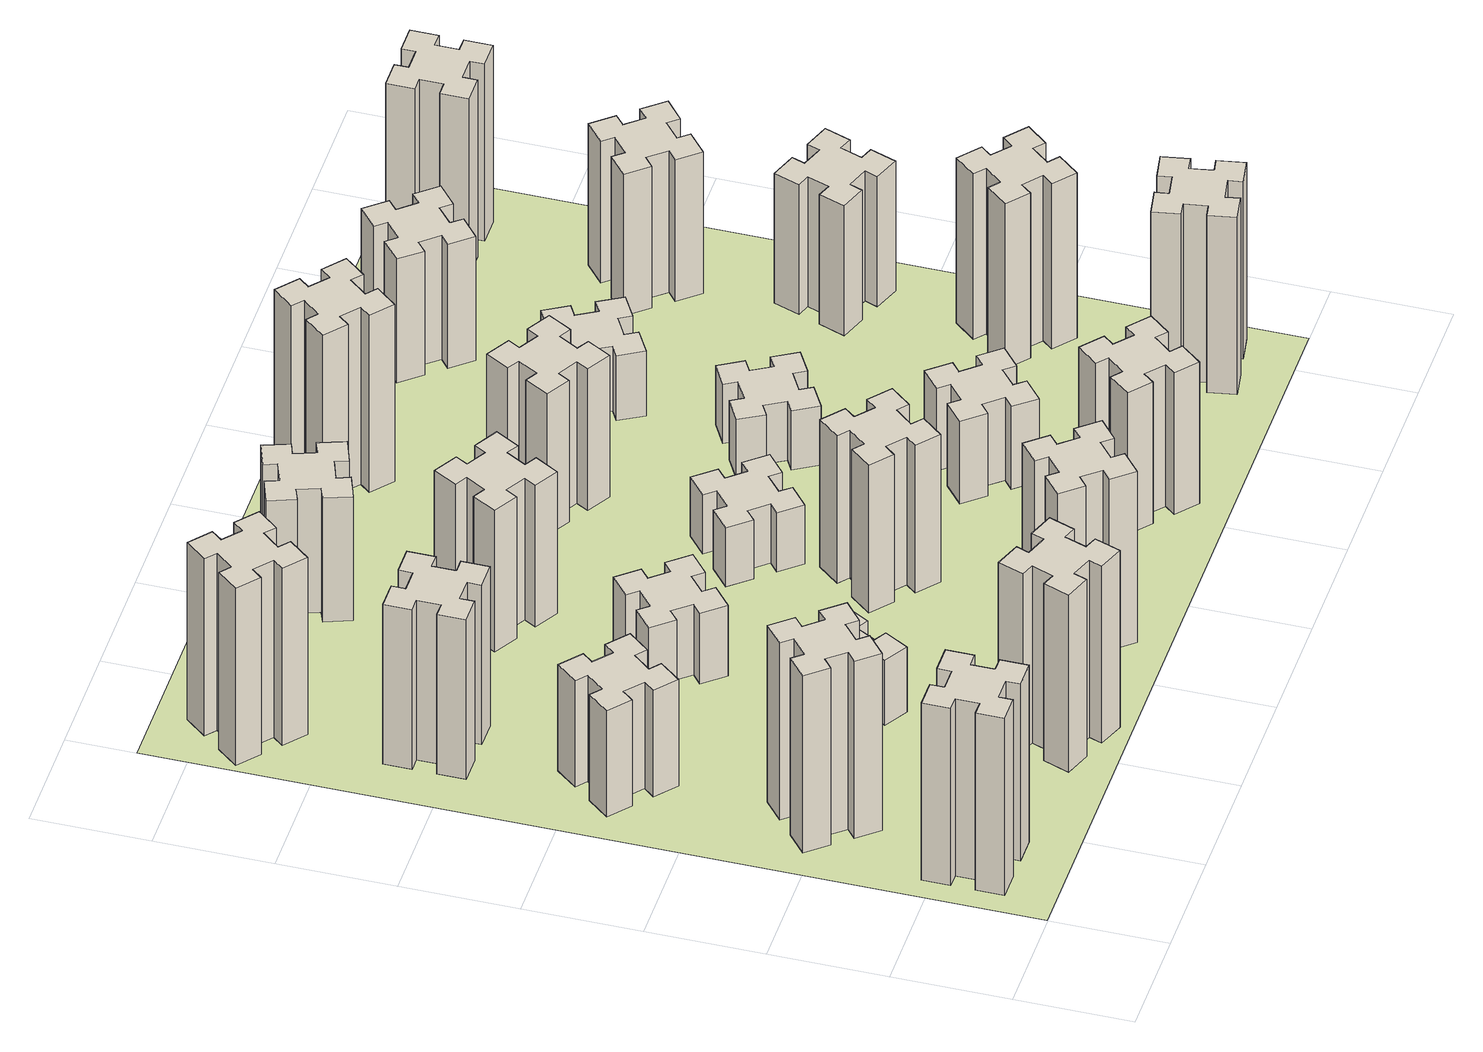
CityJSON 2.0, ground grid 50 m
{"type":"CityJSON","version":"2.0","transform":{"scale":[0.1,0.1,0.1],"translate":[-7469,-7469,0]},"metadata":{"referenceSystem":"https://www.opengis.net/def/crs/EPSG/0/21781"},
"CityObjects":{
"building1":{"type":"Building","attributes":{"class":"1000","function":"1000","usage":"1000","yearOfConstruction":2016,"roofType":"1000","measuredHeight":90,"storeysAboveGround":30,"storeysBelowGround":0},"geometry":[{"type":"Solid","lod":"1","boundaries":[[[[0,1,2,3,4,5,6,7,8,9,10,11,12,13,14,15,16,17,18,19]],[[17,16,20,21]],[[16,15,22,20]],[[15,14,23,22]],[[14,13,24,23]],[[13,12,25,24]],[[12,11,26,25]],[[11,10,27,26]],[[10,9,28,27]],[[9,8,29,28]],[[8,7,30,29]],[[7,6,31,30]],[[6,5,32,31]],[[5,4,33,32]],[[4,3,34,33]],[[3,2,35,34]],[[2,1,36,35]],[[1,0,37,36]],[[0,19,38,37]],[[19,18,39,38]],[[18,17,21,39]],[[24,25,26,27,28,29,30,31,32,33,34,35,36,37,38,39,21,20,22,23]]]]}]},
"building2":{"type":"Building","attributes":{"class":"1000","function":"1000","usage":"1000","yearOfConstruction":2016,"roofType":"1000","measuredHeight":90,"storeysAboveGround":30,"storeysBelowGround":0},"geometry":[{"type":"Solid","lod":"1","boundaries":[[[[40,41,42,43,44,45,46,47,48,49,50,51,52,53,54,55,56,57,58,59]],[[57,56,60,61]],[[56,55,62,60]],[[55,54,63,62]],[[54,53,64,63]],[[53,52,65,64]],[[52,51,66,65]],[[51,50,67,66]],[[50,49,68,67]],[[49,48,69,68]],[[48,47,70,69]],[[47,46,71,70]],[[46,45,72,71]],[[45,44,73,72]],[[44,43,74,73]],[[43,42,75,74]],[[42,41,76,75]],[[41,40,77,76]],[[40,59,78,77]],[[59,58,79,78]],[[58,57,61,79]],[[64,65,66,67,68,69,70,71,72,73,74,75,76,77,78,79,61,60,62,63]]]]}]},
"building3":{"type":"Building","attributes":{"class":"1000","function":"1000","usage":"1000","yearOfConstruction":2016,"roofType":"1000","measuredHeight":54,"storeysAboveGround":30,"storeysBelowGround":0},"geometry":[{"type":"Solid","lod":"1","boundaries":[[[[80,81,82,83,84,85,86,87,88,89,90,91,92,93,94,95,96,97,98,99]],[[97,96,100,101]],[[96,95,102,100]],[[95,94,103,102]],[[94,93,104,103]],[[93,92,105,104]],[[92,91,106,105]],[[91,90,107,106]],[[90,89,108,107]],[[89,88,109,108]],[[88,87,110,109]],[[87,86,111,110]],[[86,85,112,111]],[[85,84,113,112]],[[84,83,114,113]],[[83,82,115,114]],[[82,81,116,115]],[[81,80,117,116]],[[80,99,118,117]],[[99,98,119,118]],[[98,97,101,119]],[[104,105,106,107,108,109,110,111,112,113,114,115,116,117,118,119,101,100,102,103]]]]}]},
"building4":{"type":"Building","attributes":{"class":"1000","function":"1000","usage":"1000","yearOfConstruction":2016,"roofType":"1000","measuredHeight":81,"storeysAboveGround":30,"storeysBelowGround":0},"geometry":[{"type":"Solid","lod":"1","boundaries":[[[[120,121,122,123,124,125,126,127,128,129,130,131,132,133,134,135,136,137,138,139]],[[137,136,140,141]],[[136,135,142,140]],[[135,134,143,142]],[[134,133,144,143]],[[133,132,145,144]],[[132,131,146,145]],[[131,130,147,146]],[[130,129,148,147]],[[129,128,149,148]],[[128,127,150,149]],[[127,126,151,150]],[[126,125,152,151]],[[125,124,153,152]],[[124,123,154,153]],[[123,122,155,154]],[[122,121,156,155]],[[121,120,157,156]],[[120,139,158,157]],[[139,138,159,158]],[[138,137,141,159]],[[144,145,146,147,148,149,150,151,152,153,154,155,156,157,158,159,141,140,142,143]]]]}]},
"building5":{"type":"Building","attributes":{"class":"1000","function":"1000","usage":"1000","yearOfConstruction":2016,"roofType":"1000","measuredHeight":90,"storeysAboveGround":30,"storeysBelowGround":0},"geometry":[{"type":"Solid","lod":"1","boundaries":[[[[160,161,162,163,164,165,166,167,168,169,170,171,172,173,174,175,176,177,178,179]],[[177,176,180,181]],[[176,175,182,180]],[[175,174,183,182]],[[174,173,184,183]],[[173,172,185,184]],[[172,171,186,185]],[[171,170,187,186]],[[170,169,188,187]],[[169,168,189,188]],[[168,167,190,189]],[[167,166,191,190]],[[166,165,192,191]],[[165,164,193,192]],[[164,163,194,193]],[[163,162,195,194]],[[162,161,196,195]],[[161,160,197,196]],[[160,179,198,197]],[[179,178,199,198]],[[178,177,181,199]],[[184,185,186,187,188,189,190,191,192,193,194,195,196,197,198,199,181,180,182,183]]]]}]},
"building6":{"type":"Building","attributes":{"class":"1000","function":"1000","usage":"1000","yearOfConstruction":2016,"roofType":"1000","measuredHeight":90,"storeysAboveGround":30,"storeysBelowGround":0},"geometry":[{"type":"Solid","lod":"1","boundaries":[[[[200,201,202,203,204,205,206,207,208,209,210,211,212,213,214,215,216,217,218,219]],[[217,216,220,221]],[[216,215,222,220]],[[215,214,223,222]],[[214,213,224,223]],[[213,212,225,224]],[[212,211,226,225]],[[211,210,227,226]],[[210,209,228,227]],[[209,208,229,228]],[[208,207,230,229]],[[207,206,231,230]],[[206,205,232,231]],[[205,204,233,232]],[[204,203,234,233]],[[203,202,235,234]],[[202,201,236,235]],[[201,200,237,236]],[[200,219,238,237]],[[219,218,239,238]],[[218,217,221,239]],[[224,225,226,227,228,229,230,231,232,233,234,235,236,237,238,239,221,220,222,223]]]]}]},
"building7":{"type":"Building","attributes":{"class":"1000","function":"1000","usage":"1000","yearOfConstruction":2016,"roofType":"1000","measuredHeight":33,"storeysAboveGround":30,"storeysBelowGround":0},"geometry":[{"type":"Solid","lod":"1","boundaries":[[[[240,241,242,243,244,245,246,247,248,249,250,251,252,253,254,255,256,257,258,259]],[[257,256,260,261]],[[256,255,262,260]],[[255,254,263,262]],[[254,253,264,263]],[[253,252,265,264]],[[252,251,266,265]],[[251,250,267,266]],[[250,249,268,267]],[[249,248,269,268]],[[248,247,270,269]],[[247,246,271,270]],[[246,245,272,271]],[[245,244,273,272]],[[244,243,274,273]],[[243,242,275,274]],[[242,241,276,275]],[[241,240,277,276]],[[240,259,278,277]],[[259,258,279,278]],[[258,257,261,279]],[[264,265,266,267,268,269,270,271,272,273,274,275,276,277,278,279,261,260,262,263]]]]}]},
"building8":{"type":"Building","attributes":{"class":"1000","function":"1000","usage":"1000","yearOfConstruction":2016,"roofType":"1000","measuredHeight":36,"storeysAboveGround":30,"storeysBelowGround":0},"geometry":[{"type":"Solid","lod":"1","boundaries":[[[[280,281,282,283,284,285,286,287,288,289,290,291,292,293,294,295,296,297,298,299]],[[297,296,300,301]],[[296,295,302,300]],[[295,294,303,302]],[[294,293,304,303]],[[293,292,305,304]],[[292,291,306,305]],[[291,290,307,306]],[[290,289,308,307]],[[289,288,309,308]],[[288,287,310,309]],[[287,286,311,310]],[[286,285,312,311]],[[285,284,313,312]],[[284,283,314,313]],[[283,282,315,314]],[[282,281,316,315]],[[281,280,317,316]],[[280,299,318,317]],[[299,298,319,318]],[[298,297,301,319]],[[304,305,306,307,308,309,310,311,312,313,314,315,316,317,318,319,301,300,302,303]]]]}]},
"building9":{"type":"Building","attributes":{"class":"1000","function":"1000","usage":"1000","yearOfConstruction":2016,"roofType":"1000","measuredHeight":87,"storeysAboveGround":30,"storeysBelowGround":0},"geometry":[{"type":"Solid","lod":"1","boundaries":[[[[320,321,322,323,324,325,326,327,328,329,330,331,332,333,334,335,336,337,338,339]],[[337,336,340,341]],[[336,335,342,340]],[[335,334,343,342]],[[334,333,344,343]],[[333,332,345,344]],[[332,331,346,345]],[[331,330,347,346]],[[330,329,348,347]],[[329,328,349,348]],[[328,327,350,349]],[[327,326,351,350]],[[326,325,352,351]],[[325,324,353,352]],[[324,323,354,353]],[[323,322,355,354]],[[322,321,356,355]],[[321,320,357,356]],[[320,339,358,357]],[[339,338,359,358]],[[338,337,341,359]],[[344,345,346,347,348,349,350,351,352,353,354,355,356,357,358,359,341,340,342,343]]]]}]},
"building10":{"type":"Building","attributes":{"class":"1000","function":"1000","usage":"1000","yearOfConstruction":2016,"roofType":"1000","measuredHeight":72,"storeysAboveGround":30,"storeysBelowGround":0},"geometry":[{"type":"Solid","lod":"1","boundaries":[[[[360,361,362,363,364,365,366,367,368,369,370,371,372,373,374,375,376,377,378,379]],[[377,376,380,381]],[[376,375,382,380]],[[375,374,383,382]],[[374,373,384,383]],[[373,372,385,384]],[[372,371,386,385]],[[371,370,387,386]],[[370,369,388,387]],[[369,368,389,388]],[[368,367,390,389]],[[367,366,391,390]],[[366,365,392,391]],[[365,364,393,392]],[[364,363,394,393]],[[363,362,395,394]],[[362,361,396,395]],[[361,360,397,396]],[[360,379,398,397]],[[379,378,399,398]],[[378,377,381,399]],[[384,385,386,387,388,389,390,391,392,393,394,395,396,397,398,399,381,380,382,383]]]]}]},
"building11":{"type":"Building","attributes":{"class":"1000","function":"1000","usage":"1000","yearOfConstruction":2016,"roofType":"1000","measuredHeight":63,"storeysAboveGround":30,"storeysBelowGround":0},"geometry":[{"type":"Solid","lod":"1","boundaries":[[[[400,401,402,403,404,405,406,407,408,409,410,411,412,413,414,415,416,417,418,419]],[[417,416,420,421]],[[416,415,422,420]],[[415,414,423,422]],[[414,413,424,423]],[[413,412,425,424]],[[412,411,426,425]],[[411,410,427,426]],[[410,409,428,427]],[[409,408,429,428]],[[408,407,430,429]],[[407,406,431,430]],[[406,405,432,431]],[[405,404,433,432]],[[404,403,434,433]],[[403,402,435,434]],[[402,401,436,435]],[[401,400,437,436]],[[400,419,438,437]],[[419,418,439,438]],[[418,417,421,439]],[[424,425,426,427,428,429,430,431,432,433,434,435,436,437,438,439,421,420,422,423]]]]}]},
"building12":{"type":"Building","attributes":{"class":"1000","function":"1000","usage":"1000","yearOfConstruction":2016,"roofType":"1000","measuredHeight":75,"storeysAboveGround":30,"storeysBelowGround":0},"geometry":[{"type":"Solid","lod":"1","boundaries":[[[[440,441,442,443,444,445,446,447,448,449,450,451,452,453,454,455,456,457,458,459]],[[457,456,460,461]],[[456,455,462,460]],[[455,454,463,462]],[[454,453,464,463]],[[453,452,465,464]],[[452,451,466,465]],[[451,450,467,466]],[[450,449,468,467]],[[449,448,469,468]],[[448,447,470,469]],[[447,446,471,470]],[[446,445,472,471]],[[445,444,473,472]],[[444,443,474,473]],[[443,442,475,474]],[[442,441,476,475]],[[441,440,477,476]],[[440,459,478,477]],[[459,458,479,478]],[[458,457,461,479]],[[464,465,466,467,468,469,470,471,472,473,474,475,476,477,478,479,461,460,462,463]]]]}]},
"building13":{"type":"Building","attributes":{"class":"1000","function":"1000","usage":"1000","yearOfConstruction":2016,"roofType":"1000","measuredHeight":30,"storeysAboveGround":30,"storeysBelowGround":0},"geometry":[{"type":"Solid","lod":"1","boundaries":[[[[480,481,482,483,484,485,486,487,488,489,490,491,492,493,494,495,496,497,498,499]],[[497,496,500,501]],[[496,495,502,500]],[[495,494,503,502]],[[494,493,504,503]],[[493,492,505,504]],[[492,491,506,505]],[[491,490,507,506]],[[490,489,508,507]],[[489,488,509,508]],[[488,487,510,509]],[[487,486,511,510]],[[486,485,512,511]],[[485,484,513,512]],[[484,483,514,513]],[[483,482,515,514]],[[482,481,516,515]],[[481,480,517,516]],[[480,499,518,517]],[[499,498,519,518]],[[498,497,501,519]],[[504,505,506,507,508,509,510,511,512,513,514,515,516,517,518,519,501,500,502,503]]]]}]},
"building14":{"type":"Building","attributes":{"class":"1000","function":"1000","usage":"1000","yearOfConstruction":2016,"roofType":"1000","measuredHeight":72,"storeysAboveGround":30,"storeysBelowGround":0},"geometry":[{"type":"Solid","lod":"1","boundaries":[[[[520,521,522,523,524,525,526,527,528,529,530,531,532,533,534,535,536,537,538,539]],[[537,536,540,541]],[[536,535,542,540]],[[535,534,543,542]],[[534,533,544,543]],[[533,532,545,544]],[[532,531,546,545]],[[531,530,547,546]],[[530,529,548,547]],[[529,528,549,548]],[[528,527,550,549]],[[527,526,551,550]],[[526,525,552,551]],[[525,524,553,552]],[[524,523,554,553]],[[523,522,555,554]],[[522,521,556,555]],[[521,520,557,556]],[[520,539,558,557]],[[539,538,559,558]],[[538,537,541,559]],[[544,545,546,547,548,549,550,551,552,553,554,555,556,557,558,559,541,540,542,543]]]]}]},
"building15":{"type":"Building","attributes":{"class":"1000","function":"1000","usage":"1000","yearOfConstruction":2016,"roofType":"1000","measuredHeight":72,"storeysAboveGround":30,"storeysBelowGround":0},"geometry":[{"type":"Solid","lod":"1","boundaries":[[[[560,561,562,563,564,565,566,567,568,569,570,571,572,573,574,575,576,577,578,579]],[[577,576,580,581]],[[576,575,582,580]],[[575,574,583,582]],[[574,573,584,583]],[[573,572,585,584]],[[572,571,586,585]],[[571,570,587,586]],[[570,569,588,587]],[[569,568,589,588]],[[568,567,590,589]],[[567,566,591,590]],[[566,565,592,591]],[[565,564,593,592]],[[564,563,594,593]],[[563,562,595,594]],[[562,561,596,595]],[[561,560,597,596]],[[560,579,598,597]],[[579,578,599,598]],[[578,577,581,599]],[[584,585,586,587,588,589,590,591,592,593,594,595,596,597,598,599,581,580,582,583]]]]}]},
"building16":{"type":"Building","attributes":{"class":"1000","function":"1000","usage":"1000","yearOfConstruction":2016,"roofType":"1000","measuredHeight":90,"storeysAboveGround":30,"storeysBelowGround":0},"geometry":[{"type":"Solid","lod":"1","boundaries":[[[[600,601,602,603,604,605,606,607,608,609,610,611,612,613,614,615,616,617,618,619]],[[617,616,620,621]],[[616,615,622,620]],[[615,614,623,622]],[[614,613,624,623]],[[613,612,625,624]],[[612,611,626,625]],[[611,610,627,626]],[[610,609,628,627]],[[609,608,629,628]],[[608,607,630,629]],[[607,606,631,630]],[[606,605,632,631]],[[605,604,633,632]],[[604,603,634,633]],[[603,602,635,634]],[[602,601,636,635]],[[601,600,637,636]],[[600,619,638,637]],[[619,618,639,638]],[[618,617,621,639]],[[624,625,626,627,628,629,630,631,632,633,634,635,636,637,638,639,621,620,622,623]]]]}]},
"building17":{"type":"Building","attributes":{"class":"1000","function":"1000","usage":"1000","yearOfConstruction":2016,"roofType":"1000","measuredHeight":42,"storeysAboveGround":30,"storeysBelowGround":0},"geometry":[{"type":"Solid","lod":"1","boundaries":[[[[640,641,642,643,644,645,646,647,648,649,650,651,652,653,654,655,656,657,658,659]],[[657,656,660,661]],[[656,655,662,660]],[[655,654,663,662]],[[654,653,664,663]],[[653,652,665,664]],[[652,651,666,665]],[[651,650,667,666]],[[650,649,668,667]],[[649,648,669,668]],[[648,647,670,669]],[[647,646,671,670]],[[646,645,672,671]],[[645,644,673,672]],[[644,643,674,673]],[[643,642,675,674]],[[642,641,676,675]],[[641,640,677,676]],[[640,659,678,677]],[[659,658,679,678]],[[658,657,661,679]],[[664,665,666,667,668,669,670,671,672,673,674,675,676,677,678,679,661,660,662,663]]]]}]},
"building18":{"type":"Building","attributes":{"class":"1000","function":"1000","usage":"1000","yearOfConstruction":2016,"roofType":"1000","measuredHeight":30,"storeysAboveGround":30,"storeysBelowGround":0},"geometry":[{"type":"Solid","lod":"1","boundaries":[[[[680,681,682,683,684,685,686,687,688,689,690,691,692,693,694,695,696,697,698,699]],[[697,696,700,701]],[[696,695,702,700]],[[695,694,703,702]],[[694,693,704,703]],[[693,692,705,704]],[[692,691,706,705]],[[691,690,707,706]],[[690,689,708,707]],[[689,688,709,708]],[[688,687,710,709]],[[687,686,711,710]],[[686,685,712,711]],[[685,684,713,712]],[[684,683,714,713]],[[683,682,715,714]],[[682,681,716,715]],[[681,680,717,716]],[[680,699,718,717]],[[699,698,719,718]],[[698,697,701,719]],[[704,705,706,707,708,709,710,711,712,713,714,715,716,717,718,719,701,700,702,703]]]]}]},
"building19":{"type":"Building","attributes":{"class":"1000","function":"1000","usage":"1000","yearOfConstruction":2016,"roofType":"1000","measuredHeight":33,"storeysAboveGround":30,"storeysBelowGround":0},"geometry":[{"type":"Solid","lod":"1","boundaries":[[[[720,721,722,723,724,725,726,727,728,729,730,731,732,733,734,735,736,737,738,739]],[[737,736,740,741]],[[736,735,742,740]],[[735,734,743,742]],[[734,733,744,743]],[[733,732,745,744]],[[732,731,746,745]],[[731,730,747,746]],[[730,729,748,747]],[[729,728,749,748]],[[728,727,750,749]],[[727,726,751,750]],[[726,725,752,751]],[[725,724,753,752]],[[724,723,754,753]],[[723,722,755,754]],[[722,721,756,755]],[[721,720,757,756]],[[720,739,758,757]],[[739,738,759,758]],[[738,737,741,759]],[[744,745,746,747,748,749,750,751,752,753,754,755,756,757,758,759,741,740,742,743]]]]}]},
"building20":{"type":"Building","attributes":{"class":"1000","function":"1000","usage":"1000","yearOfConstruction":2016,"roofType":"1000","measuredHeight":90,"storeysAboveGround":30,"storeysBelowGround":0},"geometry":[{"type":"Solid","lod":"1","boundaries":[[[[760,761,762,763,764,765,766,767,768,769,770,771,772,773,774,775,776,777,778,779]],[[777,776,780,781]],[[776,775,782,780]],[[775,774,783,782]],[[774,773,784,783]],[[773,772,785,784]],[[772,771,786,785]],[[771,770,787,786]],[[770,769,788,787]],[[769,768,789,788]],[[768,767,790,789]],[[767,766,791,790]],[[766,765,792,791]],[[765,764,793,792]],[[764,763,794,793]],[[763,762,795,794]],[[762,761,796,795]],[[761,760,797,796]],[[760,779,798,797]],[[779,778,799,798]],[[778,777,781,799]],[[784,785,786,787,788,789,790,791,792,793,794,795,796,797,798,799,781,780,782,783]]]]}]},
"building21":{"type":"Building","attributes":{"class":"1000","function":"1000","usage":"1000","yearOfConstruction":2016,"roofType":"1000","measuredHeight":63,"storeysAboveGround":30,"storeysBelowGround":0},"geometry":[{"type":"Solid","lod":"1","boundaries":[[[[800,801,802,803,804,805,806,807,808,809,810,811,812,813,814,815,816,817,818,819]],[[817,816,820,821]],[[816,815,822,820]],[[815,814,823,822]],[[814,813,824,823]],[[813,812,825,824]],[[812,811,826,825]],[[811,810,827,826]],[[810,809,828,827]],[[809,808,829,828]],[[808,807,830,829]],[[807,806,831,830]],[[806,805,832,831]],[[805,804,833,832]],[[804,803,834,833]],[[803,802,835,834]],[[802,801,836,835]],[[801,800,837,836]],[[800,819,838,837]],[[819,818,839,838]],[[818,817,821,839]],[[824,825,826,827,828,829,830,831,832,833,834,835,836,837,838,839,821,820,822,823]]]]}]},
"building22":{"type":"Building","attributes":{"class":"1000","function":"1000","usage":"1000","yearOfConstruction":2016,"roofType":"1000","measuredHeight":84,"storeysAboveGround":30,"storeysBelowGround":0},"geometry":[{"type":"Solid","lod":"1","boundaries":[[[[840,841,842,843,844,845,846,847,848,849,850,851,852,853,854,855,856,857,858,859]],[[857,856,860,861]],[[856,855,862,860]],[[855,854,863,862]],[[854,853,864,863]],[[853,852,865,864]],[[852,851,866,865]],[[851,850,867,866]],[[850,849,868,867]],[[849,848,869,868]],[[848,847,870,869]],[[847,846,871,870]],[[846,845,872,871]],[[845,844,873,872]],[[844,843,874,873]],[[843,842,875,874]],[[842,841,876,875]],[[841,840,877,876]],[[840,859,878,877]],[[859,858,879,878]],[[858,857,861,879]],[[864,865,866,867,868,869,870,871,872,873,874,875,876,877,878,879,861,860,862,863]]]]}]},
"building23":{"type":"Building","attributes":{"class":"1000","function":"1000","usage":"1000","yearOfConstruction":2016,"roofType":"1000","measuredHeight":66,"storeysAboveGround":30,"storeysBelowGround":0},"geometry":[{"type":"Solid","lod":"1","boundaries":[[[[880,881,882,883,884,885,886,887,888,889,890,891,892,893,894,895,896,897,898,899]],[[897,896,900,901]],[[896,895,902,900]],[[895,894,903,902]],[[894,893,904,903]],[[893,892,905,904]],[[892,891,906,905]],[[891,890,907,906]],[[890,889,908,907]],[[889,888,909,908]],[[888,887,910,909]],[[887,886,911,910]],[[886,885,912,911]],[[885,884,913,912]],[[884,883,914,913]],[[883,882,915,914]],[[882,881,916,915]],[[881,880,917,916]],[[880,899,918,917]],[[899,898,919,918]],[[898,897,901,919]],[[904,905,906,907,908,909,910,911,912,913,914,915,916,917,918,919,901,900,902,903]]]]}]},
"building24":{"type":"Building","attributes":{"class":"1000","function":"1000","usage":"1000","yearOfConstruction":2016,"roofType":"1000","measuredHeight":72,"storeysAboveGround":30,"storeysBelowGround":0},"geometry":[{"type":"Solid","lod":"1","boundaries":[[[[920,921,922,923,924,925,926,927,928,929,930,931,932,933,934,935,936,937,938,939]],[[937,936,940,941]],[[936,935,942,940]],[[935,934,943,942]],[[934,933,944,943]],[[933,932,945,944]],[[932,931,946,945]],[[931,930,947,946]],[[930,929,948,947]],[[929,928,949,948]],[[928,927,950,949]],[[927,926,951,950]],[[926,925,952,951]],[[925,924,953,952]],[[924,923,954,953]],[[923,922,955,954]],[[922,921,956,955]],[[921,920,957,956]],[[920,939,958,957]],[[939,938,959,958]],[[938,937,941,959]],[[944,945,946,947,948,949,950,951,952,953,954,955,956,957,958,959,941,940,942,943]]]]}]},
"building25":{"type":"Building","attributes":{"class":"1000","function":"1000","usage":"1000","yearOfConstruction":2016,"roofType":"1000","measuredHeight":90,"storeysAboveGround":30,"storeysBelowGround":0},"geometry":[{"type":"Solid","lod":"1","boundaries":[[[[960,961,962,963,964,965,966,967,968,969,970,971,972,973,974,975,976,977,978,979]],[[977,976,980,981]],[[976,975,982,980]],[[975,974,983,982]],[[974,973,984,983]],[[973,972,985,984]],[[972,971,986,985]],[[971,970,987,986]],[[970,969,988,987]],[[969,968,989,988]],[[968,967,990,989]],[[967,966,991,990]],[[966,965,992,991]],[[965,964,993,992]],[[964,963,994,993]],[[963,962,995,994]],[[962,961,996,995]],[[961,960,997,996]],[[960,979,998,997]],[[979,978,999,998]],[[978,977,981,999]],[[984,985,986,987,988,989,990,991,992,993,994,995,996,997,998,999,981,980,982,983]]]]}]},
"landuse1":{"type":"LandUse","attributes":{"name":"plot1","function":"1010"},"geometry":[{"type":"MultiSurface","lod":"1","boundaries":[[[1000,1001,1002,1003]]]}]}
},
"vertices":[
[165,425,0],[165,325,0],[105,325,0],[105,205,0],[225,205,0],[225,265,0],[325,265,0],[325,205,0],[445,205,0],[445,325,0],[385,325,0],[385,425,0],[445,425,0],[445,545,0],[325,545,0],[325,485,0],[225,485,0],[225,545,0],[105,545,0],[105,425,0],[225,485,900],[225,545,900],[325,485,900],[325,545,900],[445,545,900],[445,425,900],[385,425,900],[385,325,900],[445,325,900],[445,205,900],[325,205,900],[325,265,900],[225,265,900],[225,205,900],[105,205,900],[105,325,900],[165,325,900],[165,425,900],[105,425,900],[105,545,900],
[492,1048,0],[427,1124,0],[473,1163,0],[396,1255,0],[304,1178,0],[343,1132,0],[266,1067,0],[228,1113,0],[136,1036,0],[213,944,0],[259,983,0],[323,906,0],[277,868,0],[354,776,0],[446,853,0],[408,899,0],[484,963,0],[523,917,0],[615,994,0],[538,1086,0],[484,963,900],[523,917,900],[408,899,900],[446,853,900],[354,776,900],[277,868,900],[323,906,900],[259,983,900],[213,944,900],[136,1036,900],[228,1113,900],[266,1067,900],[343,1132,900],[304,1178,900],[396,1255,900],[473,1163,900],[427,1124,900],[492,1048,900],[538,1086,900],[615,994,900],
[484,1907,0],[408,1972,0],[446,2018,0],[354,2095,0],[277,2003,0],[323,1964,0],[259,1888,0],[213,1926,0],[136,1834,0],[228,1757,0],[266,1803,0],[343,1739,0],[304,1693,0],[396,1616,0],[473,1708,0],[427,1746,0],[492,1823,0],[538,1784,0],[615,1876,0],[523,1953,0],[492,1823,540],[538,1784,540],[427,1746,540],[473,1708,540],[396,1616,540],[304,1693,540],[343,1739,540],[266,1803,540],[228,1757,540],[136,1834,540],[213,1926,540],[259,1888,540],[323,1964,540],[277,2003,540],[354,2095,540],[446,2018,540],[408,1972,540],[484,1907,540],[523,1953,540],[615,1876,540],
[485,2545,0],[485,2645,0],[545,2645,0],[545,2765,0],[425,2765,0],[425,2705,0],[325,2705,0],[325,2765,0],[205,2765,0],[205,2645,0],[265,2645,0],[265,2545,0],[205,2545,0],[205,2425,0],[325,2425,0],[325,2485,0],[425,2485,0],[425,2425,0],[545,2425,0],[545,2545,0],[425,2485,810],[425,2425,810],[325,2485,810],[325,2425,810],[205,2425,810],[205,2545,810],[265,2545,810],[265,2645,810],[205,2645,810],[205,2765,810],[325,2765,810],[325,2705,810],[425,2705,810],[425,2765,810],[545,2765,810],[545,2645,810],[485,2645,810],[485,2545,810],[545,2545,810],[545,2425,810],
[1029,360,0],[995,266,0],[939,287,0],[897,174,0],[1010,133,0],[1031,189,0],[1125,155,0],[1104,99,0],[1217,57,0],[1258,170,0],[1202,191,0],[1236,285,0],[1292,264,0],[1333,377,0],[1220,418,0],[1200,362,0],[1106,396,0],[1127,452,0],[1014,493,0],[973,380,0],[1106,396,900],[1127,452,900],[1200,362,900],[1220,418,900],[1333,377,900],[1292,264,900],[1236,285,900],[1202,191,900],[1258,170,900],[1217,57,900],[1104,99,900],[1125,155,900],[1031,189,900],[1010,133,900],[897,174,900],[939,287,900],[995,266,900],[1029,360,900],[973,380,900],[1014,493,900],
[384,3387,0],[308,3452,0],[346,3498,0],[254,3575,0],[177,3483,0],[223,3444,0],[159,3368,0],[113,3406,0],[36,3314,0],[128,3237,0],[166,3283,0],[243,3219,0],[204,3173,0],[296,3096,0],[373,3188,0],[327,3226,0],[392,3303,0],[438,3264,0],[515,3356,0],[423,3433,0],[392,3303,900],[438,3264,900],[327,3226,900],[373,3188,900],[296,3096,900],[204,3173,900],[243,3219,900],[166,3283,900],[128,3237,900],[36,3314,900],[113,3406,900],[159,3368,900],[223,3444,900],[177,3483,900],[254,3575,900],[346,3498,900],[308,3452,900],[384,3387,900],[423,3433,900],[515,3356,900],
[1086,1017,0],[1136,1104,0],[1188,1074,0],[1248,1178,0],[1144,1238,0],[1114,1186,0],[1027,1236,0],[1057,1288,0],[953,1348,0],[893,1244,0],[945,1214,0],[895,1127,0],[843,1157,0],[783,1053,0],[887,993,0],[917,1045,0],[1004,995,0],[974,943,0],[1078,883,0],[1138,987,0],[1004,995,330],[974,943,330],[917,1045,330],[887,993,330],[783,1053,330],[843,1157,330],[895,1127,330],[945,1214,330],[893,1244,330],[953,1348,330],[1057,1288,330],[1027,1236,330],[1114,1186,330],[1144,1238,330],[1248,1178,330],[1188,1074,330],[1136,1104,330],[1086,1017,330],[1138,987,330],[1078,883,330],
[1083,1972,0],[1006,1907,0],[968,1953,0],[876,1876,0],[953,1784,0],[999,1823,0],[1063,1746,0],[1017,1708,0],[1094,1616,0],[1186,1693,0],[1148,1739,0],[1224,1803,0],[1263,1757,0],[1355,1834,0],[1278,1926,0],[1232,1888,0],[1167,1964,0],[1213,2003,0],[1136,2095,0],[1044,2018,0],[1167,1964,360],[1213,2003,360],[1232,1888,360],[1278,1926,360],[1355,1834,360],[1263,1757,360],[1224,1803,360],[1148,1739,360],[1186,1693,360],[1094,1616,360],[1017,1708,360],[1063,1746,360],[999,1823,360],[953,1784,360],[876,1876,360],[968,1953,360],[1006,1907,360],[1083,1972,360],[1044,2018,360],[1136,2095,360],
[1639,343,0],[1703,266,0],[1657,228,0],[1734,136,0],[1826,213,0],[1788,259,0],[1864,323,0],[1903,277,0],[1995,354,0],[1918,446,0],[1872,408,0],[1807,484,0],[1853,523,0],[1776,615,0],[1684,538,0],[1723,492,0],[1646,427,0],[1608,473,0],[1516,396,0],[1593,304,0],[1646,427,870],[1608,473,870],[1723,492,870],[1684,538,870],[1776,615,870],[1853,523,870],[1807,484,870],[1872,408,870],[1918,446,870],[1995,354,870],[1903,277,870],[1864,323,870],[1788,259,870],[1826,213,870],[1734,136,870],[1657,228,870],[1703,266,870],[1639,343,870],[1593,304,870],[1516,396,870],
[1117,2525,0],[1204,2475,0],[1174,2423,0],[1278,2363,0],[1338,2467,0],[1286,2497,0],[1336,2584,0],[1388,2554,0],[1448,2658,0],[1344,2718,0],[1314,2666,0],[1227,2716,0],[1257,2768,0],[1153,2828,0],[1093,2724,0],[1145,2694,0],[1095,2607,0],[1043,2637,0],[983,2533,0],[1087,2473,0],[1095,2607,720],[1043,2637,720],[1145,2694,720],[1093,2724,720],[1153,2828,720],[1257,2768,720],[1227,2716,720],[1314,2666,720],[1344,2718,720],[1448,2658,720],[1388,2554,720],[1336,2584,720],[1286,2497,720],[1338,2467,720],[1278,2363,720],[1174,2423,720],[1204,2475,720],[1117,2525,720],[1087,2473,720],[983,2533,720],
[1125,3456,0],[1031,3422,0],[1010,3478,0],[897,3437,0],[939,3324,0],[995,3345,0],[1029,3251,0],[973,3230,0],[1014,3117,0],[1127,3159,0],[1106,3215,0],[1200,3249,0],[1220,3193,0],[1333,3234,0],[1292,3347,0],[1236,3326,0],[1202,3420,0],[1258,3440,0],[1217,3553,0],[1104,3512,0],[1202,3420,630],[1258,3440,630],[1236,3326,630],[1292,3347,630],[1333,3234,630],[1220,3193,630],[1200,3249,630],[1106,3215,630],[1127,3159,630],[1014,3117,630],[973,3230,630],[1029,3251,630],[995,3345,630],[939,3324,630],[897,3437,630],[1010,3478,630],[1031,3422,630],[1125,3456,630],[1104,3512,630],[1217,3553,630],
[1803,1324,0],[1739,1248,0],[1693,1286,0],[1616,1194,0],[1708,1117,0],[1746,1163,0],[1823,1099,0],[1784,1053,0],[1876,976,0],[1953,1068,0],[1907,1106,0],[1972,1183,0],[2018,1144,0],[2095,1236,0],[2003,1313,0],[1964,1267,0],[1888,1332,0],[1926,1378,0],[1834,1455,0],[1757,1363,0],[1888,1332,750],[1926,1378,750],[1964,1267,750],[2003,1313,750],[2095,1236,750],[2018,1144,750],[1972,1183,750],[1907,1106,750],[1953,1068,750],[1876,976,750],[1784,1053,750],[1823,1099,750],[1746,1163,750],[1708,1117,750],[1616,1194,750],[1693,1286,750],[1739,1248,750],[1803,1324,750],[1757,1363,750],[1834,1455,750],
[1972,1788,0],[1907,1864,0],[1953,1903,0],[1876,1995,0],[1784,1918,0],[1823,1872,0],[1746,1807,0],[1708,1853,0],[1616,1776,0],[1693,1684,0],[1739,1723,0],[1803,1646,0],[1757,1608,0],[1834,1516,0],[1926,1593,0],[1888,1639,0],[1964,1703,0],[2003,1657,0],[2095,1734,0],[2018,1826,0],[1964,1703,300],[2003,1657,300],[1888,1639,300],[1926,1593,300],[1834,1516,300],[1757,1608,300],[1803,1646,300],[1739,1723,300],[1693,1684,300],[1616,1776,300],[1708,1853,300],[1746,1807,300],[1823,1872,300],[1784,1918,300],[1876,1995,300],[1953,1903,300],[1907,1864,300],[1972,1788,300],[2018,1826,300],[2095,1734,300],
[2486,323,0],[2563,259,0],[2524,213,0],[2616,136,0],[2693,228,0],[2647,266,0],[2712,343,0],[2758,304,0],[2835,396,0],[2743,473,0],[2704,427,0],[2628,492,0],[2666,538,0],[2574,615,0],[2497,523,0],[2543,484,0],[2479,408,0],[2433,446,0],[2356,354,0],[2448,277,0],[2479,408,720],[2433,446,720],[2543,484,720],[2497,523,720],[2574,615,720],[2666,538,720],[2628,492,720],[2704,427,720],[2743,473,720],[2835,396,720],[2758,304,720],[2712,343,720],[2647,266,720],[2693,228,720],[2616,136,720],[2524,213,720],[2563,259,720],[2486,323,720],[2448,277,720],[2356,354,720],
[2026,2497,0],[2076,2584,0],[2128,2554,0],[2188,2658,0],[2084,2718,0],[2054,2666,0],[1967,2716,0],[1997,2768,0],[1893,2828,0],[1833,2724,0],[1885,2694,0],[1835,2607,0],[1783,2637,0],[1723,2533,0],[1827,2473,0],[1857,2525,0],[1944,2475,0],[1914,2423,0],[2018,2363,0],[2078,2467,0],[1944,2475,720],[1914,2423,720],[1857,2525,720],[1827,2473,720],[1723,2533,720],[1783,2637,720],[1835,2607,720],[1885,2694,720],[1833,2724,720],[1893,2828,720],[1997,2768,720],[1967,2716,720],[2054,2666,720],[2084,2718,720],[2188,2658,720],[2128,2554,720],[2076,2584,720],[2026,2497,720],[2078,2467,720],[2018,2363,720],
[1803,3544,0],[1739,3468,0],[1693,3506,0],[1616,3414,0],[1708,3337,0],[1746,3383,0],[1823,3319,0],[1784,3273,0],[1876,3196,0],[1953,3288,0],[1907,3326,0],[1972,3403,0],[2018,3364,0],[2095,3456,0],[2003,3533,0],[1964,3487,0],[1888,3552,0],[1926,3598,0],[1834,3675,0],[1757,3583,0],[1888,3552,900],[1926,3598,900],[1964,3487,900],[2003,3533,900],[2095,3456,900],[2018,3364,900],[1972,3403,900],[1907,3326,900],[1953,3288,900],[1876,3196,900],[1784,3273,900],[1823,3319,900],[1746,3383,900],[1708,3337,900],[1616,3414,900],[1693,3506,900],[1739,3468,900],[1803,3544,900],[1757,3583,900],[1834,3675,900],
[2563,1132,0],[2486,1067,0],[2448,1113,0],[2356,1036,0],[2433,944,0],[2479,983,0],[2543,906,0],[2497,868,0],[2574,776,0],[2666,853,0],[2628,899,0],[2704,963,0],[2743,917,0],[2835,994,0],[2758,1086,0],[2712,1048,0],[2647,1124,0],[2693,1163,0],[2616,1255,0],[2524,1178,0],[2647,1124,420],[2693,1163,420],[2712,1048,420],[2758,1086,420],[2835,994,420],[2743,917,420],[2704,963,420],[2628,899,420],[2666,853,420],[2574,776,420],[2497,868,420],[2543,906,420],[2479,983,420],[2433,944,420],[2356,1036,420],[2448,1113,420],[2486,1067,420],[2563,1132,420],[2524,1178,420],[2616,1255,420],
[2375,1844,0],[2425,1757,0],[2373,1727,0],[2433,1623,0],[2537,1683,0],[2507,1735,0],[2594,1785,0],[2624,1733,0],[2728,1793,0],[2668,1897,0],[2616,1867,0],[2566,1954,0],[2618,1984,0],[2558,2088,0],[2454,2028,0],[2484,1976,0],[2397,1926,0],[2367,1978,0],[2263,1918,0],[2323,1814,0],[2397,1926,300],[2367,1978,300],[2484,1976,300],[2454,2028,300],[2558,2088,300],[2618,1984,300],[2566,1954,300],[2616,1867,300],[2668,1897,300],[2728,1793,300],[2624,1733,300],[2594,1785,300],[2507,1735,300],[2537,1683,300],[2433,1623,300],[2373,1727,300],[2425,1757,300],[2375,1844,300],[2323,1814,300],[2263,1918,300],
[2475,2584,0],[2525,2497,0],[2473,2467,0],[2533,2363,0],[2637,2423,0],[2607,2475,0],[2694,2525,0],[2724,2473,0],[2828,2533,0],[2768,2637,0],[2716,2607,0],[2666,2694,0],[2718,2724,0],[2658,2828,0],[2554,2768,0],[2584,2716,0],[2497,2666,0],[2467,2718,0],[2363,2658,0],[2423,2554,0],[2497,2666,330],[2467,2718,330],[2584,2716,330],[2554,2768,330],[2658,2828,330],[2718,2724,330],[2666,2694,330],[2716,2607,330],[2768,2637,330],[2828,2533,330],[2724,2473,330],[2694,2525,330],[2607,2475,330],[2637,2423,330],[2533,2363,330],[2473,2467,330],[2525,2497,330],[2475,2584,330],[2423,2554,330],[2363,2658,330],
[3465,492,0],[3367,475,0],[3357,534,0],[3238,513,0],[3259,395,0],[3318,405,0],[3336,307,0],[3277,297,0],[3297,178,0],[3416,199,0],[3405,258,0],[3504,276,0],[3514,217,0],[3632,237,0],[3611,356,0],[3552,345,0],[3535,444,0],[3594,454,0],[3573,572,0],[3455,551,0],[3535,444,900],[3594,454,900],[3552,345,900],[3611,356,900],[3632,237,900],[3514,217,900],[3504,276,900],[3405,258,900],[3416,199,900],[3297,178,900],[3277,297,900],[3336,307,900],[3318,405,900],[3259,395,900],[3238,513,900],[3357,534,900],[3367,475,900],[3465,492,900],[3455,551,900],[3573,572,900],
[2812,3368,0],[2747,3444,0],[2793,3483,0],[2716,3575,0],[2624,3498,0],[2663,3452,0],[2586,3387,0],[2548,3433,0],[2456,3356,0],[2533,3264,0],[2579,3303,0],[2643,3226,0],[2597,3188,0],[2674,3096,0],[2766,3173,0],[2728,3219,0],[2804,3283,0],[2843,3237,0],[2935,3314,0],[2858,3406,0],[2804,3283,630],[2843,3237,630],[2728,3219,630],[2766,3173,630],[2674,3096,630],[2597,3188,630],[2643,3226,630],[2579,3303,630],[2533,3264,630],[2456,3356,630],[2548,3433,630],[2586,3387,630],[2663,3452,630],[2624,3498,630],[2716,3575,630],[2793,3483,630],[2747,3444,630],[2812,3368,630],[2858,3406,630],[2935,3314,630],
[3487,1006,0],[3552,1083,0],[3598,1044,0],[3675,1136,0],[3583,1213,0],[3544,1167,0],[3468,1232,0],[3506,1278,0],[3414,1355,0],[3337,1263,0],[3383,1224,0],[3319,1148,0],[3273,1186,0],[3196,1094,0],[3288,1017,0],[3326,1063,0],[3403,999,0],[3364,953,0],[3456,876,0],[3533,968,0],[3403,999,840],[3364,953,840],[3326,1063,840],[3288,1017,840],[3196,1094,840],[3273,1186,840],[3319,1148,840],[3383,1224,840],[3337,1263,840],[3414,1355,840],[3506,1278,840],[3468,1232,840],[3544,1167,840],[3583,1213,840],[3675,1136,840],[3598,1044,840],[3552,1083,840],[3487,1006,840],[3533,968,840],[3456,876,840],
[3520,1942,0],[3426,1976,0],[3447,2032,0],[3334,2073,0],[3293,1960,0],[3349,1940,0],[3315,1846,0],[3259,1867,0],[3217,1754,0],[3330,1713,0],[3351,1769,0],[3445,1735,0],[3424,1679,0],[3537,1637,0],[3578,1750,0],[3522,1771,0],[3556,1865,0],[3612,1844,0],[3653,1957,0],[3540,1998,0],[3556,1865,660],[3612,1844,660],[3522,1771,660],[3578,1750,660],[3537,1637,660],[3424,1679,660],[3445,1735,660],[3351,1769,660],[3330,1713,660],[3217,1754,660],[3259,1867,660],[3315,1846,660],[3349,1940,660],[3293,1960,660],[3334,2073,660],[3447,2032,660],[3426,1976,660],[3520,1942,660],[3540,1998,660],[3653,1957,660],
[3219,2563,0],[3283,2486,0],[3237,2448,0],[3314,2356,0],[3406,2433,0],[3368,2479,0],[3444,2543,0],[3483,2497,0],[3575,2574,0],[3498,2666,0],[3452,2628,0],[3387,2704,0],[3433,2743,0],[3356,2835,0],[3264,2758,0],[3303,2712,0],[3226,2647,0],[3188,2693,0],[3096,2616,0],[3173,2524,0],[3226,2647,720],[3188,2693,720],[3303,2712,720],[3264,2758,720],[3356,2835,720],[3433,2743,720],[3387,2704,720],[3452,2628,720],[3498,2666,720],[3575,2574,720],[3483,2497,720],[3444,2543,720],[3368,2479,720],[3406,2433,720],[3314,2356,720],[3237,2448,720],[3283,2486,720],[3219,2563,720],[3173,2524,720],[3096,2616,720],
[3285,3325,0],[3385,3325,0],[3385,3265,0],[3505,3265,0],[3505,3385,0],[3445,3385,0],[3445,3485,0],[3505,3485,0],[3505,3605,0],[3385,3605,0],[3385,3545,0],[3285,3545,0],[3285,3605,0],[3165,3605,0],[3165,3485,0],[3225,3485,0],[3225,3385,0],[3165,3385,0],[3165,3265,0],[3285,3265,0],[3225,3385,900],[3165,3385,900],[3225,3485,900],[3165,3485,900],[3165,3605,900],[3285,3605,900],[3285,3545,900],[3385,3545,900],[3385,3605,900],[3505,3605,900],[3505,3485,900],[3445,3485,900],[3445,3385,900],[3505,3385,900],[3505,3265,900],[3385,3265,900],[3385,3325,900],[3285,3325,900],[3285,3265,900],[3165,3265,900],
[5,3705,0],[3705,3705,0],[3705,5,0],[5,5,0]
]}
